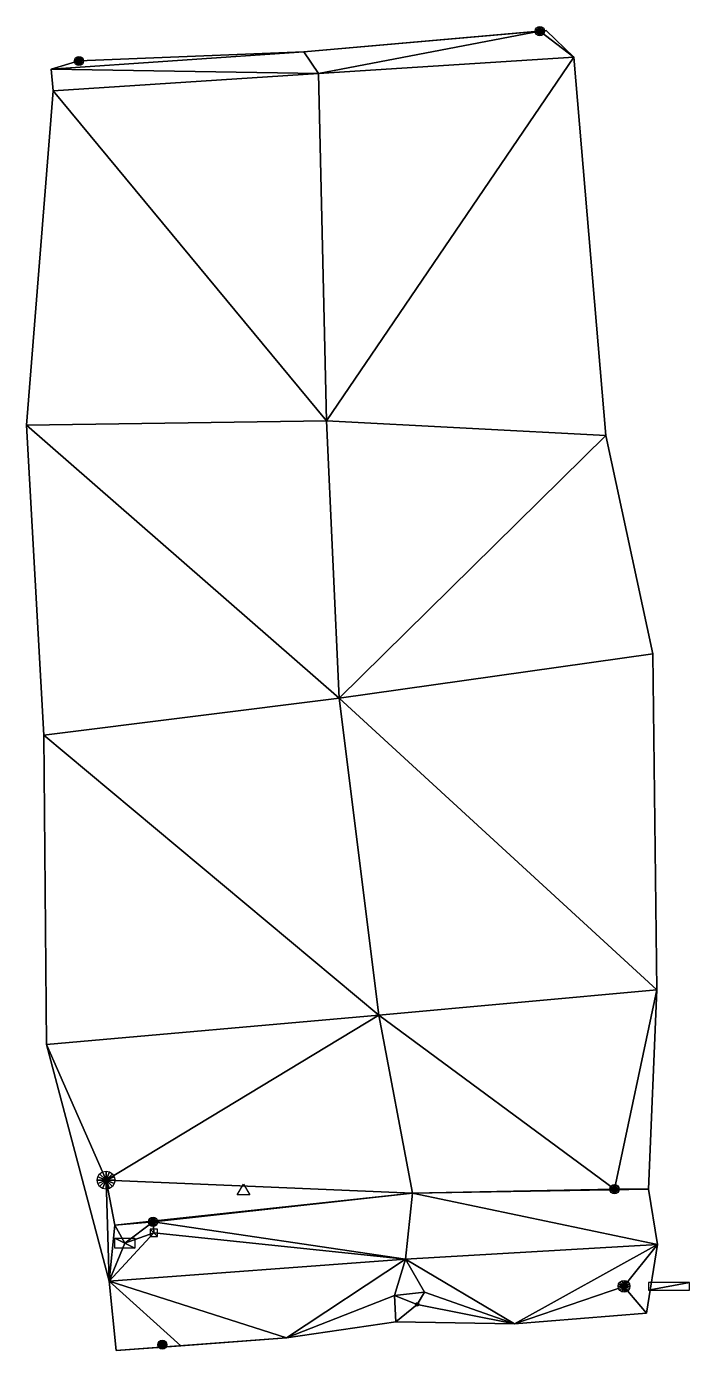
# Model space of a CAD drawing. Extents: x 492.4 to 515.7, y 494.4 to 541.
import ezdxf

# ---------------------------------------------------------------- set-up
doc = ezdxf.new("R2010")
doc.units = 0
for name, color, linetype in [('Mesh', 7, 'CONTINUOUS'), ('Mesh_ncl1_1', 7, 'CONTINUOUS'), ('Mesh_ncl1_2', 7, 'CONTINUOUS'), ('Mesh_ncl1_3', 30, 'CONTINUOUS'), ('Mesh_ncl1_4', 7, 'CONTINUOUS'), ('Mesh_ncl1_5', 3, 'CONTINUOUS'), ('Mesh_ncl1_6', 2, 'CONTINUOUS'), ('Mesh_ncl1_7', 5, 'CONTINUOUS'), ('Mesh_ncl1_8', 60, 'CONTINUOUS')]:
    doc.layers.add(name, color=color, linetype=linetype)

msp = doc.modelspace()

# ---------------------------------------------------------------- meshes
at = {"layer": 'Mesh', "color": 7}
mesh = msp.add_polyface(dxfattribs=at)
corners = [(492.369, 526.934, 21.545), (503.366, 517.336, 21.322), (492.978, 516.032, 21.385), (492.369, 526.934, 21.545), (493.314, 538.689, 21.655), (502.926, 527.088, 21.475), (492.369, 526.934, 21.545), (502.926, 527.088, 21.475), (503.366, 517.336, 21.322), (492.978, 516.032, 21.385), (504.769, 506.188, 21.122), (493.076, 505.16, 21.141), (492.978, 516.032, 21.385), (503.366, 517.336, 21.322), (504.769, 506.188, 21.122), (493.076, 505.16, 21.141), (495.167, 500.384, 20.401), (495.273, 496.828, 20.081), (493.076, 505.16, 21.141), (504.769, 506.188, 21.122), (495.167, 500.384, 20.401), (493.238, 539.456, 23.296), (502.64, 539.306, 21.715), (493.314, 538.689, 21.655), (493.238, 539.456, 23.296), (494.217, 539.742, 23.421), (502.125, 540.062, 23.389), (493.238, 539.456, 23.296), (502.125, 540.062, 23.389), (502.64, 539.306, 21.715), (493.314, 538.689, 21.655), (502.64, 539.306, 21.715), (502.926, 527.088, 21.475), (495.167, 500.384, 20.401), (505.945, 499.931, 20.113), (495.477, 498.799, 20.055), (495.167, 500.384, 20.401), (495.477, 498.799, 20.055), (495.273, 496.828, 20.081), (495.167, 500.384, 20.401), (504.769, 506.188, 21.122), (505.945, 499.931, 20.113), (495.273, 496.828, 20.081), (501.519, 494.839, 19.978), (497.798, 494.564, 19.994), (495.273, 496.828, 20.081), (497.798, 494.564, 19.994), (495.523, 494.395, 20.011), (495.273, 496.828, 20.081), (495.477, 498.799, 20.055), (495.831, 498.174, 20.115), (495.273, 496.828, 20.081), (495.831, 498.174, 20.115), (496.849, 498.535, 20.013), (495.273, 496.828, 20.081), (496.849, 498.535, 20.013), (505.699, 497.603, 20.025), (495.273, 496.828, 20.081), (505.699, 497.603, 20.025), (501.519, 494.839, 19.978), (495.477, 498.799, 20.055), (505.945, 499.931, 20.113), (496.822, 498.922, 20.023), (495.477, 498.799, 20.055), (496.822, 498.922, 20.023), (495.831, 498.174, 20.115), (495.523, 494.395, 20.011), (497.798, 494.564, 19.994), (501.519, 494.839, 19.978), (495.831, 498.174, 20.115), (496.822, 498.922, 20.023), (496.849, 498.535, 20.013), (496.822, 498.922, 20.023), (505.699, 497.603, 20.025), (496.849, 498.535, 20.013), (496.822, 498.922, 20.023), (505.945, 499.931, 20.113), (505.699, 497.603, 20.025), (501.519, 494.839, 19.978), (505.699, 497.603, 20.025), (505.315, 496.327, 19.933), (501.519, 494.839, 19.978), (505.315, 496.327, 19.933), (505.367, 495.398, 19.89), (502.125, 540.062, 23.389), (510.653, 540.813, 23.615), (510.428, 540.792, 23.579), (502.125, 540.062, 23.389), (510.428, 540.792, 23.579), (502.64, 539.306, 21.715), (502.64, 539.306, 21.715), (510.428, 540.792, 23.579), (511.631, 539.872, 21.823), (502.64, 539.306, 21.715), (511.631, 539.872, 21.823), (502.926, 527.088, 21.475), (502.926, 527.088, 21.475), (512.747, 526.573, 21.643), (503.366, 517.336, 21.322), (502.926, 527.088, 21.475), (511.631, 539.872, 21.823), (512.747, 526.573, 21.643), (503.366, 517.336, 21.322), (514.551, 507.077, 21.207), (504.769, 506.188, 21.122), (503.366, 517.336, 21.322), (512.747, 526.573, 21.643), (514.41, 518.898, 21.475), (503.366, 517.336, 21.322), (514.41, 518.898, 21.475), (514.551, 507.077, 21.207), (504.769, 506.188, 21.122), (513.057, 500.068, 20.012), (505.945, 499.931, 20.113), (504.769, 506.188, 21.122), (514.551, 507.077, 21.207), (513.057, 500.068, 20.012), (505.315, 496.327, 19.933), (506.117, 496.017, 19.911), (505.367, 495.398, 19.89), (505.315, 496.327, 19.933), (505.699, 497.603, 20.025), (506.376, 496.445, 19.912), (505.315, 496.327, 19.933), (506.376, 496.445, 19.912), (506.117, 496.017, 19.911), (505.367, 495.398, 19.89), (506.117, 496.017, 19.911), (509.535, 495.336, 19.933), (505.699, 497.603, 20.025), (509.535, 495.336, 19.933), (506.376, 496.445, 19.912), (505.699, 497.603, 20.025), (505.945, 499.931, 20.113), (514.574, 498.127, 19.981), (505.699, 497.603, 20.025), (514.574, 498.127, 19.981), (509.535, 495.336, 19.933), (505.945, 499.931, 20.113), (513.057, 500.068, 20.012), (514.251, 500.064, 20.049), (505.945, 499.931, 20.113), (514.251, 500.064, 20.049), (514.574, 498.127, 19.981), (506.117, 496.017, 19.911), (506.376, 496.445, 19.912), (509.535, 495.336, 19.933), (509.535, 495.336, 19.933), (514.574, 498.127, 19.981), (513.383, 496.65, 19.874), (509.535, 495.336, 19.933), (513.383, 496.65, 19.874), (514.18, 495.708, 19.909), (510.428, 540.792, 23.579), (510.653, 540.813, 23.615), (511.631, 539.872, 21.823), (513.057, 500.068, 20.012), (514.551, 507.077, 21.207), (514.251, 500.064, 20.049), (513.383, 496.65, 19.874), (514.574, 498.127, 19.981), (514.18, 495.708, 19.909)]
mesh.append_faces([[corners[k] for k in face] for face in [(2, 1, 0), (5, 4, 3), (8, 7, 6), (11, 10, 9), (14, 13, 12), (17, 16, 15), (20, 19, 18), (23, 22, 21), (26, 25, 24), (29, 28, 27), (32, 31, 30), (35, 34, 33), (38, 37, 36), (41, 40, 39), (44, 43, 42), (47, 46, 45), (50, 49, 48), (53, 52, 51), (56, 55, 54), (59, 58, 57), (62, 61, 60), (65, 64, 63), (68, 67, 66), (71, 70, 69), (74, 73, 72), (77, 76, 75), (80, 79, 78), (83, 82, 81), (86, 85, 84), (89, 88, 87), (92, 91, 90), (95, 94, 93), (98, 97, 96), (101, 100, 99), (104, 103, 102), (107, 106, 105), (110, 109, 108), (113, 112, 111), (116, 115, 114), (119, 118, 117), (122, 121, 120), (125, 124, 123), (128, 127, 126), (131, 130, 129), (134, 133, 132), (137, 136, 135), (140, 139, 138), (143, 142, 141), (146, 145, 144), (149, 148, 147), (152, 151, 150), (155, 154, 153), (158, 157, 156), (161, 160, 159)]], dxfattribs={"color": 7})
at = {"layer": 'Mesh_ncl1_1', "color": 7}
mesh = msp.add_polyface(dxfattribs=at)
corners = [(492.369, 526.934, 19.874), (492.978, 516.032, 21.385), (492.978, 516.032, 19.874), (492.369, 526.934, 19.874), (492.369, 526.934, 21.545), (492.978, 516.032, 21.385), (492.978, 516.032, 19.874), (493.076, 505.16, 21.141), (493.076, 505.16, 19.874), (492.978, 516.032, 19.874), (492.978, 516.032, 21.385), (493.076, 505.16, 21.141), (493.076, 505.16, 19.874), (495.273, 496.828, 20.081), (495.273, 496.828, 19.874), (493.076, 505.16, 19.874), (493.076, 505.16, 21.141), (495.273, 496.828, 20.081), (495.273, 496.828, 19.874), (495.523, 494.395, 20.011), (495.523, 494.395, 19.874), (495.273, 496.828, 19.874), (495.273, 496.828, 20.081), (495.523, 494.395, 20.011), (495.523, 494.395, 19.874), (501.519, 494.839, 19.978), (501.519, 494.839, 19.874), (495.523, 494.395, 19.874), (495.523, 494.395, 20.011), (501.519, 494.839, 19.978), (501.519, 494.839, 19.874), (505.367, 495.398, 19.89), (505.367, 495.398, 19.874), (501.519, 494.839, 19.874), (501.519, 494.839, 19.978), (505.367, 495.398, 19.89), (509.535, 495.336, 19.874), (505.367, 495.398, 19.89), (509.535, 495.336, 19.933), (505.367, 495.398, 19.874), (505.367, 495.398, 19.89), (509.535, 495.336, 19.874), (509.535, 495.336, 19.874), (514.18, 495.708, 19.909), (514.18, 495.708, 19.874), (509.535, 495.336, 19.874), (509.535, 495.336, 19.933), (514.18, 495.708, 19.909), (514.574, 498.127, 19.874), (514.18, 495.708, 19.909), (514.574, 498.127, 19.981), (514.18, 495.708, 19.874), (514.18, 495.708, 19.909), (514.574, 498.127, 19.874), (514.251, 500.064, 19.874), (514.574, 498.127, 19.981), (514.251, 500.064, 20.049), (514.574, 498.127, 19.874), (514.574, 498.127, 19.981), (514.251, 500.064, 19.874), (514.551, 507.077, 19.874), (514.251, 500.064, 20.049), (514.551, 507.077, 21.207), (514.251, 500.064, 19.874), (514.251, 500.064, 20.049), (514.551, 507.077, 19.874), (514.41, 518.898, 19.874), (514.551, 507.077, 21.207), (514.41, 518.898, 21.475), (514.551, 507.077, 19.874), (514.551, 507.077, 21.207), (514.41, 518.898, 19.874), (512.747, 526.573, 19.874), (514.41, 518.898, 21.475), (512.747, 526.573, 21.643), (514.41, 518.898, 19.874), (514.41, 518.898, 21.475), (512.747, 526.573, 19.874), (511.631, 539.872, 19.874), (512.747, 526.573, 21.643), (511.631, 539.872, 21.823), (512.747, 526.573, 19.874), (512.747, 526.573, 21.643), (511.631, 539.872, 19.874), (510.653, 540.813, 19.874), (511.631, 539.872, 21.823), (510.653, 540.813, 23.615), (511.631, 539.872, 19.874), (511.631, 539.872, 21.823), (510.653, 540.813, 19.874), (510.653, 540.813, 19.874), (502.125, 540.062, 23.389), (502.125, 540.062, 19.874), (510.653, 540.813, 19.874), (510.653, 540.813, 23.615), (502.125, 540.062, 23.389), (494.217, 539.742, 19.874), (502.125, 540.062, 23.389), (494.217, 539.742, 23.421), (502.125, 540.062, 19.874), (502.125, 540.062, 23.389), (494.217, 539.742, 19.874), (494.217, 539.742, 19.874), (493.238, 539.456, 23.296), (493.238, 539.456, 19.874), (494.217, 539.742, 19.874), (494.217, 539.742, 23.421), (493.238, 539.456, 23.296), (493.238, 539.456, 19.874), (493.314, 538.689, 21.655), (493.314, 538.689, 19.874), (493.238, 539.456, 19.874), (493.238, 539.456, 23.296), (493.314, 538.689, 21.655), (493.314, 538.689, 19.874), (492.369, 526.934, 21.545), (492.369, 526.934, 19.874), (493.314, 538.689, 19.874), (493.314, 538.689, 21.655), (492.369, 526.934, 21.545)]
mesh.append_faces([[corners[k] for k in face] for face in [(2, 1, 0), (5, 4, 3), (8, 7, 6), (11, 10, 9), (14, 13, 12), (17, 16, 15), (20, 19, 18), (23, 22, 21), (26, 25, 24), (29, 28, 27), (32, 31, 30), (35, 34, 33), (38, 37, 36), (41, 40, 39), (44, 43, 42), (47, 46, 45), (50, 49, 48), (53, 52, 51), (56, 55, 54), (59, 58, 57), (62, 61, 60), (65, 64, 63), (68, 67, 66), (71, 70, 69), (74, 73, 72), (77, 76, 75), (80, 79, 78), (83, 82, 81), (86, 85, 84), (89, 88, 87), (92, 91, 90), (95, 94, 93), (98, 97, 96), (101, 100, 99), (104, 103, 102), (107, 106, 105), (110, 109, 108), (113, 112, 111), (116, 115, 114), (119, 118, 117)]], dxfattribs={"color": 7})
at = {"layer": 'Mesh_ncl1_2', "color": 7}
mesh = msp.add_polyface(dxfattribs=at)
corners = [(499.777, 499.875, 20.291), (500.223, 499.875, 20.291), (500, 500.249, 20.291)]
mesh.append_faces([[corners[k] for k in face] for face in [(2, 1, 0)]], dxfattribs={"color": 7})
at = {"layer": 'Mesh_ncl1_3', "color": 30}
mesh = msp.add_polyface(dxfattribs=at)
corners = [(497.146601, 494.599935, 20), (497.285183, 494.542532, 20), (497.296601, 494.599935, 20), (497.146601, 494.599935, 20), (497.296601, 494.599935, 20), (497.285183, 494.657337, 20), (497.146601, 494.599935, 20), (497.285183, 494.657337, 20), (497.252667, 494.706001, 20), (497.146601, 494.599935, 20), (497.252667, 494.706001, 20), (497.204003, 494.738516, 20), (497.146601, 494.599935, 20), (497.204003, 494.738516, 20), (497.146601, 494.749935, 20), (497.146601, 494.599935, 20), (497.146601, 494.749935, 20), (497.089198, 494.738516, 20), (497.146601, 494.599935, 20), (497.089198, 494.738516, 20), (497.040535, 494.706001, 20), (497.146601, 494.599935, 20), (497.040535, 494.706001, 20), (497.008019, 494.657337, 20), (497.146601, 494.599935, 20), (497.008019, 494.657337, 20), (496.996601, 494.599935, 20), (497.146601, 494.599935, 20), (496.996601, 494.599935, 20), (497.008019, 494.542532, 20), (497.146601, 494.599935, 20), (497.008019, 494.542532, 20), (497.040535, 494.493869, 20), (497.146601, 494.599935, 20), (497.040535, 494.493869, 20), (497.089198, 494.461353, 20), (497.146601, 494.599935, 20), (497.089198, 494.461353, 20), (497.146601, 494.449935, 20), (497.146601, 494.599935, 20), (497.146601, 494.449935, 20), (497.204003, 494.461353, 20), (497.146601, 494.599935, 20), (497.204003, 494.461353, 20), (497.252667, 494.493869, 20), (497.146601, 494.599935, 20), (497.252667, 494.493869, 20), (497.285183, 494.542532, 20), (497.150601, 494.597935, 20.003), (497.289183, 494.540532, 20.003), (497.300601, 494.597935, 20.003), (497.150601, 494.597935, 20.003), (497.300601, 494.597935, 20.003), (497.289183, 494.655337, 20.003), (497.150601, 494.597935, 20.003), (497.289183, 494.655337, 20.003), (497.256667, 494.704001, 20.003), (497.150601, 494.597935, 20.003), (497.256667, 494.704001, 20.003), (497.208003, 494.736516, 20.003), (497.150601, 494.597935, 20.003), (497.208003, 494.736516, 20.003), (497.150601, 494.747935, 20.003), (497.150601, 494.597935, 20.003), (497.150601, 494.747935, 20.003), (497.093198, 494.736516, 20.003), (497.150601, 494.597935, 20.003), (497.093198, 494.736516, 20.003), (497.044535, 494.704001, 20.003), (497.150601, 494.597935, 20.003), (497.044535, 494.704001, 20.003), (497.012019, 494.655337, 20.003), (497.150601, 494.597935, 20.003), (497.012019, 494.655337, 20.003), (497.000601, 494.597935, 20.003), (497.150601, 494.597935, 20.003), (497.000601, 494.597935, 20.003), (497.012019, 494.540532, 20.003), (497.150601, 494.597935, 20.003), (497.012019, 494.540532, 20.003), (497.044535, 494.491869, 20.003), (497.150601, 494.597935, 20.003), (497.044535, 494.491869, 20.003), (497.093198, 494.459353, 20.003), (497.150601, 494.597935, 20.003), (497.093198, 494.459353, 20.003), (497.150601, 494.447935, 20.003), (497.150601, 494.597935, 20.003), (497.150601, 494.447935, 20.003), (497.208003, 494.459353, 20.003), (497.150601, 494.597935, 20.003), (497.208003, 494.459353, 20.003), (497.256667, 494.491869, 20.003), (497.150601, 494.597935, 20.003), (497.256667, 494.491869, 20.003), (497.289183, 494.540532, 20.003), (513.057064, 500.067674, 20.012), (513.119058, 499.918005, 20.012), (513.171615, 499.953122, 20.012), (513.057064, 500.067674, 20.012), (513.171615, 499.953122, 20.012), (513.206732, 500.005679, 20.012), (513.057064, 500.067674, 20.012), (513.206732, 500.005679, 20.012), (513.219064, 500.067674, 20.012), (513.057064, 500.067674, 20.012), (513.219064, 500.067674, 20.012), (513.206732, 500.129668, 20.012), (513.057064, 500.067674, 20.012), (513.206732, 500.129668, 20.012), (513.171615, 500.182225, 20.012), (513.057064, 500.067674, 20.012), (513.171615, 500.182225, 20.012), (513.119058, 500.217342, 20.012), (513.057064, 500.067674, 20.012), (513.119058, 500.217342, 20.012), (513.057064, 500.229674, 20.012), (513.057064, 500.067674, 20.012), (513.057064, 500.229674, 20.012), (512.995069, 500.217342, 20.012), (513.057064, 500.067674, 20.012), (512.995069, 500.217342, 20.012), (512.942512, 500.182225, 20.012), (513.057064, 500.067674, 20.012), (512.942512, 500.182225, 20.012), (512.907395, 500.129668, 20.012), (513.057064, 500.067674, 20.012), (512.907395, 500.129668, 20.012), (512.895064, 500.067674, 20.012), (513.057064, 500.067674, 20.012), (512.895064, 500.067674, 20.012), (512.907395, 500.005679, 20.012), (513.057064, 500.067674, 20.012), (512.907395, 500.005679, 20.012), (512.942512, 499.953122, 20.012), (513.057064, 500.067674, 20.012), (512.942512, 499.953122, 20.012), (512.995069, 499.918005, 20.012), (513.057064, 500.067674, 20.012), (512.995069, 499.918005, 20.012), (513.057064, 499.905674, 20.012), (513.057064, 500.067674, 20.012), (513.057064, 499.905674, 20.012), (513.119058, 499.918005, 20.012), (496.822064, 498.921674, 20.023), (496.884058, 498.772005, 20.023), (496.936615, 498.807122, 20.023), (496.822064, 498.921674, 20.023), (496.936615, 498.807122, 20.023), (496.971732, 498.859679, 20.023), (496.822064, 498.921674, 20.023), (496.971732, 498.859679, 20.023), (496.984064, 498.921674, 20.023), (496.822064, 498.921674, 20.023), (496.984064, 498.921674, 20.023), (496.971732, 498.983668, 20.023), (496.822064, 498.921674, 20.023), (496.971732, 498.983668, 20.023), (496.936615, 499.036225, 20.023), (496.822064, 498.921674, 20.023), (496.936615, 499.036225, 20.023), (496.884058, 499.071342, 20.023), (496.822064, 498.921674, 20.023), (496.884058, 499.071342, 20.023), (496.822064, 499.083674, 20.023), (496.822064, 498.921674, 20.023), (496.822064, 499.083674, 20.023), (496.760069, 499.071342, 20.023), (496.822064, 498.921674, 20.023), (496.760069, 499.071342, 20.023), (496.707512, 499.036225, 20.023), (496.822064, 498.921674, 20.023), (496.707512, 499.036225, 20.023), (496.672395, 498.983668, 20.023), (496.822064, 498.921674, 20.023), (496.672395, 498.983668, 20.023), (496.660064, 498.921674, 20.023), (496.822064, 498.921674, 20.023), (496.660064, 498.921674, 20.023), (496.672395, 498.859679, 20.023), (496.822064, 498.921674, 20.023), (496.672395, 498.859679, 20.023), (496.707512, 498.807122, 20.023), (496.822064, 498.921674, 20.023), (496.707512, 498.807122, 20.023), (496.760069, 498.772005, 20.023), (496.822064, 498.921674, 20.023), (496.760069, 498.772005, 20.023), (496.822064, 498.759674, 20.023), (496.822064, 498.921674, 20.023), (496.822064, 498.759674, 20.023), (496.884058, 498.772005, 20.023), (494.217064, 539.741674, 23.421), (494.279058, 539.592005, 23.421), (494.331615, 539.627122, 23.421), (494.217064, 539.741674, 23.421), (494.331615, 539.627122, 23.421), (494.366732, 539.679679, 23.421), (494.217064, 539.741674, 23.421), (494.366732, 539.679679, 23.421), (494.379064, 539.741674, 23.421), (494.217064, 539.741674, 23.421), (494.379064, 539.741674, 23.421), (494.366732, 539.803668, 23.421), (494.217064, 539.741674, 23.421), (494.366732, 539.803668, 23.421), (494.331615, 539.856225, 23.421), (494.217064, 539.741674, 23.421), (494.331615, 539.856225, 23.421), (494.279058, 539.891342, 23.421), (494.217064, 539.741674, 23.421), (494.279058, 539.891342, 23.421), (494.217064, 539.903674, 23.421), (494.217064, 539.741674, 23.421), (494.217064, 539.903674, 23.421), (494.155069, 539.891342, 23.421), (494.217064, 539.741674, 23.421), (494.155069, 539.891342, 23.421), (494.102512, 539.856225, 23.421), (494.217064, 539.741674, 23.421), (494.102512, 539.856225, 23.421), (494.067395, 539.803668, 23.421), (494.217064, 539.741674, 23.421), (494.067395, 539.803668, 23.421), (494.055064, 539.741674, 23.421), (494.217064, 539.741674, 23.421), (494.055064, 539.741674, 23.421), (494.067395, 539.679679, 23.421), (494.217064, 539.741674, 23.421), (494.067395, 539.679679, 23.421), (494.102512, 539.627122, 23.421), (494.217064, 539.741674, 23.421), (494.102512, 539.627122, 23.421), (494.155069, 539.592005, 23.421), (494.217064, 539.741674, 23.421), (494.155069, 539.592005, 23.421), (494.217064, 539.579674, 23.421), (494.217064, 539.741674, 23.421), (494.217064, 539.579674, 23.421), (494.279058, 539.592005, 23.421), (510.428064, 540.791674, 23.579), (510.490058, 540.642005, 23.579), (510.542615, 540.677122, 23.579), (510.428064, 540.791674, 23.579), (510.542615, 540.677122, 23.579), (510.577732, 540.729679, 23.579), (510.428064, 540.791674, 23.579), (510.577732, 540.729679, 23.579), (510.590064, 540.791674, 23.579), (510.428064, 540.791674, 23.579), (510.590064, 540.791674, 23.579), (510.577732, 540.853668, 23.579), (510.428064, 540.791674, 23.579), (510.577732, 540.853668, 23.579), (510.542615, 540.906225, 23.579), (510.428064, 540.791674, 23.579), (510.542615, 540.906225, 23.579), (510.490058, 540.941342, 23.579), (510.428064, 540.791674, 23.579), (510.490058, 540.941342, 23.579), (510.428064, 540.953674, 23.579), (510.428064, 540.791674, 23.579), (510.428064, 540.953674, 23.579), (510.366069, 540.941342, 23.579), (510.428064, 540.791674, 23.579), (510.366069, 540.941342, 23.579), (510.313512, 540.906225, 23.579), (510.428064, 540.791674, 23.579), (510.313512, 540.906225, 23.579), (510.278395, 540.853668, 23.579), (510.428064, 540.791674, 23.579), (510.278395, 540.853668, 23.579), (510.266064, 540.791674, 23.579), (510.428064, 540.791674, 23.579), (510.266064, 540.791674, 23.579), (510.278395, 540.729679, 23.579), (510.428064, 540.791674, 23.579), (510.278395, 540.729679, 23.579), (510.313512, 540.677122, 23.579), (510.428064, 540.791674, 23.579), (510.313512, 540.677122, 23.579), (510.366069, 540.642005, 23.579), (510.428064, 540.791674, 23.579), (510.366069, 540.642005, 23.579), (510.428064, 540.629674, 23.579), (510.428064, 540.791674, 23.579), (510.428064, 540.629674, 23.579), (510.490058, 540.642005, 23.579)]
mesh.append_faces([[corners[k] for k in face] for face in [(2, 1, 0), (5, 4, 3), (8, 7, 6), (11, 10, 9), (14, 13, 12), (17, 16, 15), (20, 19, 18), (23, 22, 21), (26, 25, 24), (29, 28, 27), (32, 31, 30), (35, 34, 33), (38, 37, 36), (41, 40, 39), (44, 43, 42), (47, 46, 45), (50, 49, 48), (53, 52, 51), (56, 55, 54), (59, 58, 57), (62, 61, 60), (65, 64, 63), (68, 67, 66), (71, 70, 69), (74, 73, 72), (77, 76, 75), (80, 79, 78), (83, 82, 81), (86, 85, 84), (89, 88, 87), (92, 91, 90), (95, 94, 93), (98, 97, 96), (101, 100, 99), (104, 103, 102), (107, 106, 105), (110, 109, 108), (113, 112, 111), (116, 115, 114), (119, 118, 117), (122, 121, 120), (125, 124, 123), (128, 127, 126), (131, 130, 129), (134, 133, 132), (137, 136, 135), (140, 139, 138), (143, 142, 141), (146, 145, 144), (149, 148, 147), (152, 151, 150), (155, 154, 153), (158, 157, 156), (161, 160, 159), (164, 163, 162), (167, 166, 165), (170, 169, 168), (173, 172, 171), (176, 175, 174), (179, 178, 177), (182, 181, 180), (185, 184, 183), (188, 187, 186), (191, 190, 189), (194, 193, 192), (197, 196, 195), (200, 199, 198), (203, 202, 201), (206, 205, 204), (209, 208, 207), (212, 211, 210), (215, 214, 213), (218, 217, 216), (221, 220, 219), (224, 223, 222), (227, 226, 225), (230, 229, 228), (233, 232, 231), (236, 235, 234), (239, 238, 237), (242, 241, 240), (245, 244, 243), (248, 247, 246), (251, 250, 249), (254, 253, 252), (257, 256, 255), (260, 259, 258), (263, 262, 261), (266, 265, 264), (269, 268, 267), (272, 271, 270), (275, 274, 273), (278, 277, 276), (281, 280, 279), (284, 283, 282), (287, 286, 285)]], dxfattribs={"color": 30})
at = {"layer": 'Mesh_ncl1_4', "color": 7}
mesh = msp.add_polyface(dxfattribs=at)
corners = [(497.151, 494.598, 20.003), (497.298821, 494.536771, 20.003), (497.311, 494.598, 20.003), (497.151, 494.598, 20.003), (497.311, 494.598, 20.003), (497.298821, 494.659229, 20.003), (497.151, 494.598, 20.003), (497.298821, 494.659229, 20.003), (497.264137, 494.711137, 20.003), (497.151, 494.598, 20.003), (497.264137, 494.711137, 20.003), (497.212229, 494.745821, 20.003), (497.151, 494.598, 20.003), (497.212229, 494.745821, 20.003), (497.151, 494.758, 20.003), (497.151, 494.598, 20.003), (497.151, 494.758, 20.003), (497.089771, 494.745821, 20.003), (497.151, 494.598, 20.003), (497.089771, 494.745821, 20.003), (497.037863, 494.711137, 20.003), (497.151, 494.598, 20.003), (497.037863, 494.711137, 20.003), (497.003179, 494.659229, 20.003), (497.151, 494.598, 20.003), (497.003179, 494.659229, 20.003), (496.991, 494.598, 20.003), (497.151, 494.598, 20.003), (496.991, 494.598, 20.003), (497.003179, 494.536771, 20.003), (497.151, 494.598, 20.003), (497.003179, 494.536771, 20.003), (497.037863, 494.484863, 20.003), (497.151, 494.598, 20.003), (497.037863, 494.484863, 20.003), (497.089771, 494.450179, 20.003), (497.151, 494.598, 20.003), (497.089771, 494.450179, 20.003), (497.151, 494.438, 20.003), (497.151, 494.598, 20.003), (497.151, 494.438, 20.003), (497.212229, 494.450179, 20.003), (497.151, 494.598, 20.003), (497.212229, 494.450179, 20.003), (497.264137, 494.484863, 20.003), (497.151, 494.598, 20.003), (497.264137, 494.484863, 20.003), (497.298821, 494.536771, 20.003)]
mesh.append_faces([[corners[k] for k in face] for face in [(2, 1, 0), (5, 4, 3), (8, 7, 6), (11, 10, 9), (14, 13, 12), (17, 16, 15), (20, 19, 18), (23, 22, 21), (26, 25, 24), (29, 28, 27), (32, 31, 30), (35, 34, 33), (38, 37, 36), (41, 40, 39), (44, 43, 42), (47, 46, 45)]], dxfattribs={"color": 7})
at = {"layer": 'Mesh_ncl1_5', "color": 3}
mesh = msp.add_polyface(dxfattribs=at)
corners = [(506.117055, 496.017441, 19.911), (506.140016, 495.962009, 19.911), (506.159481, 495.975015, 19.911), (506.117055, 496.017441, 19.911), (506.159481, 495.975015, 19.911), (506.172488, 495.99448, 19.911), (506.117055, 496.017441, 19.911), (506.172488, 495.99448, 19.911), (506.177055, 496.017441, 19.911), (506.117055, 496.017441, 19.911), (506.177055, 496.017441, 19.911), (506.172488, 496.040402, 19.911), (506.117055, 496.017441, 19.911), (506.172488, 496.040402, 19.911), (506.159481, 496.059868, 19.911), (506.117055, 496.017441, 19.911), (506.159481, 496.059868, 19.911), (506.140016, 496.072874, 19.911), (506.117055, 496.017441, 19.911), (506.140016, 496.072874, 19.911), (506.117055, 496.077441, 19.911), (506.117055, 496.017441, 19.911), (506.117055, 496.077441, 19.911), (506.094094, 496.072874, 19.911), (506.117055, 496.017441, 19.911), (506.094094, 496.072874, 19.911), (506.074628, 496.059868, 19.911), (506.117055, 496.017441, 19.911), (506.074628, 496.059868, 19.911), (506.061622, 496.040402, 19.911), (506.117055, 496.017441, 19.911), (506.061622, 496.040402, 19.911), (506.057055, 496.017441, 19.911), (506.117055, 496.017441, 19.911), (506.057055, 496.017441, 19.911), (506.061622, 495.99448, 19.911), (506.117055, 496.017441, 19.911), (506.061622, 495.99448, 19.911), (506.074628, 495.975015, 19.911), (506.117055, 496.017441, 19.911), (506.074628, 495.975015, 19.911), (506.094094, 495.962009, 19.911), (506.117055, 496.017441, 19.911), (506.094094, 495.962009, 19.911), (506.117055, 495.957441, 19.911), (506.117055, 496.017441, 19.911), (506.117055, 495.957441, 19.911), (506.140016, 495.962009, 19.911)]
mesh.append_faces([[corners[k] for k in face] for face in [(2, 1, 0), (5, 4, 3), (8, 7, 6), (11, 10, 9), (14, 13, 12), (17, 16, 15), (20, 19, 18), (23, 22, 21), (26, 25, 24), (29, 28, 27), (32, 31, 30), (35, 34, 33), (38, 37, 36), (41, 40, 39), (44, 43, 42), (47, 46, 45)]], dxfattribs={"color": 3})
at = {"layer": 'Mesh_ncl1_6', "color": 2}
mesh = msp.add_polyface(dxfattribs=at)
corners = [(513.392131, 496.655091, 19.874), (513.471347, 496.846334, 19.874), (513.392131, 496.862091, 19.874), (513.392131, 496.655091, 19.874), (513.392131, 496.862091, 19.874), (513.312916, 496.846334, 19.874), (513.392131, 496.655091, 19.874), (513.312916, 496.846334, 19.874), (513.24576, 496.801462, 19.874), (513.392131, 496.655091, 19.874), (513.24576, 496.801462, 19.874), (513.200888, 496.734306, 19.874), (513.392131, 496.655091, 19.874), (513.200888, 496.734306, 19.874), (513.185131, 496.655091, 19.874), (513.392131, 496.655091, 19.874), (513.185131, 496.655091, 19.874), (513.200888, 496.575875, 19.874), (513.392131, 496.655091, 19.874), (513.200888, 496.575875, 19.874), (513.24576, 496.50872, 19.874), (513.392131, 496.655091, 19.874), (513.24576, 496.50872, 19.874), (513.312916, 496.463848, 19.874), (513.392131, 496.655091, 19.874), (513.312916, 496.463848, 19.874), (513.392131, 496.448091, 19.874), (513.392131, 496.655091, 19.874), (513.392131, 496.448091, 19.874), (513.471347, 496.463848, 19.874), (513.392131, 496.655091, 19.874), (513.471347, 496.463848, 19.874), (513.538502, 496.50872, 19.874), (513.392131, 496.655091, 19.874), (513.538502, 496.50872, 19.874), (513.583374, 496.575875, 19.874), (513.392131, 496.655091, 19.874), (513.583374, 496.575875, 19.874), (513.599131, 496.655091, 19.874), (513.392131, 496.655091, 19.874), (513.599131, 496.655091, 19.874), (513.583374, 496.734306, 19.874), (513.392131, 496.655091, 19.874), (513.583374, 496.734306, 19.874), (513.538502, 496.801462, 19.874), (513.392131, 496.655091, 19.874), (513.538502, 496.801462, 19.874), (513.471347, 496.846334, 19.874), (514.248, 496.513, 19.874), (515.696, 496.785, 19.874), (515.696, 496.513, 19.874), (514.248, 496.513, 19.874), (514.248, 496.785, 19.874), (515.696, 496.785, 19.874), (496.977, 498.407, 20.013), (496.721, 498.663, 20.013), (496.977, 498.663, 20.013), (496.977, 498.407, 20.013), (496.721, 498.407, 20.013), (496.721, 498.663, 20.013)]
mesh.append_faces([[corners[k] for k in face] for face in [(2, 1, 0), (5, 4, 3), (8, 7, 6), (11, 10, 9), (14, 13, 12), (17, 16, 15), (20, 19, 18), (23, 22, 21), (26, 25, 24), (29, 28, 27), (32, 31, 30), (35, 34, 33), (38, 37, 36), (41, 40, 39), (44, 43, 42), (47, 46, 45), (50, 49, 48), (53, 52, 51), (56, 55, 54), (59, 58, 57)]], dxfattribs={"color": 2})
at = {"layer": 'Mesh_ncl1_7', "color": 5}
mesh = msp.add_polyface(dxfattribs=at)
corners = [(495.481, 498.35, 20.115), (496.181, 497.999, 20.115), (496.181, 498.35, 20.115), (495.481, 498.35, 20.115), (495.481, 497.999, 20.115), (496.181, 497.999, 20.115)]
mesh.append_faces([[corners[k] for k in face] for face in [(2, 1, 0), (5, 4, 3)]], dxfattribs={"color": 5})
at = {"layer": 'Mesh_ncl1_8', "color": 60}
mesh = msp.add_polyface(dxfattribs=at)
corners = [(495.167259, 500.383815, 20.401), (495.459944, 500.262581, 20.401), (495.484059, 500.383815, 20.401), (495.167259, 500.383815, 20.401), (495.484059, 500.383815, 20.401), (495.459944, 500.505049, 20.401), (495.167259, 500.383815, 20.401), (495.459944, 500.505049, 20.401), (495.39127, 500.607826, 20.401), (495.167259, 500.383815, 20.401), (495.39127, 500.607826, 20.401), (495.288493, 500.6765, 20.401), (495.167259, 500.383815, 20.401), (495.288493, 500.6765, 20.401), (495.167259, 500.700615, 20.401), (495.167259, 500.383815, 20.401), (495.167259, 500.700615, 20.401), (495.046025, 500.6765, 20.401), (495.167259, 500.383815, 20.401), (495.046025, 500.6765, 20.401), (494.943247, 500.607826, 20.401), (495.167259, 500.383815, 20.401), (494.943247, 500.607826, 20.401), (494.874574, 500.505049, 20.401), (495.167259, 500.383815, 20.401), (494.874574, 500.505049, 20.401), (494.850459, 500.383815, 20.401), (495.167259, 500.383815, 20.401), (494.850459, 500.383815, 20.401), (494.874574, 500.262581, 20.401), (495.167259, 500.383815, 20.401), (494.874574, 500.262581, 20.401), (494.943247, 500.159804, 20.401), (495.167259, 500.383815, 20.401), (494.943247, 500.159804, 20.401), (495.046025, 500.09113, 20.401), (495.167259, 500.383815, 20.401), (495.046025, 500.09113, 20.401), (495.167259, 500.067015, 20.401), (495.167259, 500.383815, 20.401), (495.167259, 500.067015, 20.401), (495.288493, 500.09113, 20.401), (495.167259, 500.383815, 20.401), (495.288493, 500.09113, 20.401), (495.39127, 500.159804, 20.401), (495.167259, 500.383815, 20.401), (495.39127, 500.159804, 20.401), (495.459944, 500.262581, 20.401)]
mesh.append_faces([[corners[k] for k in face] for face in [(2, 1, 0), (5, 4, 3), (8, 7, 6), (11, 10, 9), (14, 13, 12), (17, 16, 15), (20, 19, 18), (23, 22, 21), (26, 25, 24), (29, 28, 27), (32, 31, 30), (35, 34, 33), (38, 37, 36), (41, 40, 39), (44, 43, 42), (47, 46, 45)]], dxfattribs={"color": 60})

doc.saveas('drawing.dxf')
